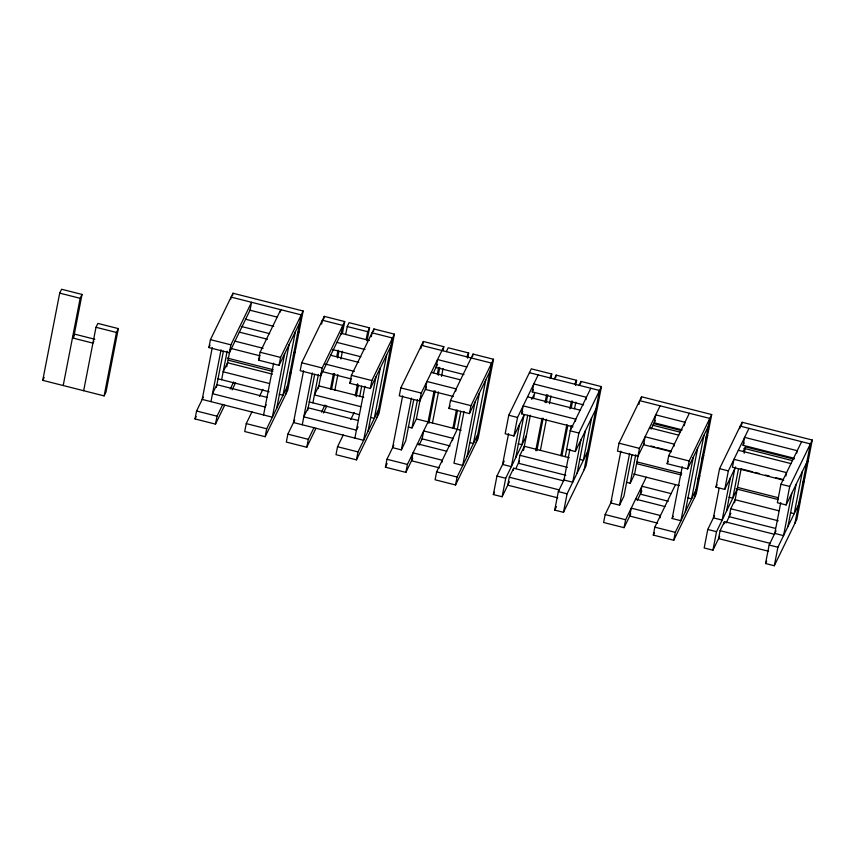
<?xml version="1.0" encoding="UTF-8"?>
<svg xmlns="http://www.w3.org/2000/svg" width="855" height="855" viewBox="0 0 855 855"><rect width="100%" height="100%" fill="white"/><g stroke="black" fill="none" stroke-linecap="round" stroke-linejoin="round"><path stroke-width="1.28" d="M83.662 390.714L95.995 327.283L97.876 323.414L118.332 328.598L105.999 392.039L104.128 395.897L42.75 380.347L59.7 293.126L61.581 289.257L82.037 294.441L73.583 337.928M63.206 385.53L80.156 298.31L82.037 294.441M104.128 395.897L116.451 332.467L118.332 328.598M224.673 405.217L215.481 424.123L195.025 418.939L196.565 411.009L203.298 397.148M229.354 352.762L230.893 344.832L251.552 302.285L250.013 310.215L229.354 352.762L208.898 347.568L210.437 339.638L232.977 293.233L303.119 311.006L299.517 329.517L297.636 333.375M212.264 347.622L202.208 399.413L272.35 417.187L284.672 353.746M230.658 299.368L231.096 297.102L301.238 314.875L285.827 394.176M210.971 401.626L221.039 349.845M232.496 295.702L232.977 293.233M216.358 387.433L223.401 351.181M221.616 379.716L227.152 351.234M215.481 424.123L217.031 416.193L222.77 404.383M226.746 366.806L230.016 349.973M251.99 411.789L246.251 423.599L244.712 431.529L265.168 436.713L287.708 390.308L291.299 371.807L289.428 375.676M299.72 322.816L279.04 365.352L258.584 360.169L260.123 352.239L280.782 309.692L280.344 311.957M263.575 414.964L273.643 363.172M265.168 436.713L266.707 428.783L287.387 386.246M279.04 365.352L280.579 357.422L303.119 311.006M276.731 408.156L289.054 344.725M295.338 331.836L283.005 395.277L279.254 394.326M294.74 419.965L287.857 434.148L286.318 442.078L306.774 447.261L315.955 428.355M342.438 333.258L344.715 321.555L324.259 316.371L301.719 362.777L300.18 370.707L320.636 375.89L341.295 333.354M303.557 370.76L293.489 422.541L363.632 440.314L375.954 376.884M321.619 324.13L322.378 320.24L342.834 325.424L341.07 334.519M302.253 424.764L312.321 372.983M323.756 318.968L324.259 316.371M307.64 410.56L314.693 374.308M312.898 402.844L318.434 374.362M306.774 447.261L308.313 439.331L314.052 427.511M320.636 375.89L322.185 367.96L344.715 321.555M318.284 388.651L321.309 373.111M330.458 389.121L333.493 373.517M336.774 356.621L338.035 350.123M331.58 389.153L334.615 373.55M337.64 357.956L338.911 351.448M334.839 390.233L337.875 374.629M340.91 359.025L342.428 351.234M345.709 334.326L347.226 326.535L349.096 322.666L369.563 327.85L367.03 340.846M343.272 434.917L337.543 446.738L335.994 454.668L356.46 459.851L378.989 413.446L394.401 334.145L373.945 328.961L351.405 375.366L349.866 383.297L370.322 388.48L391.002 345.944M355.306 395.416L357.572 383.713M366.164 339.521L367.682 331.719L369.563 327.85M356.172 396.741L358.448 385.049M359.688 396.528L361.708 386.129M371.305 336.731L372.064 332.83L392.52 338.014L377.108 417.304M373.443 331.558L373.945 328.961M354.878 438.102L364.925 386.31M356.46 459.851L357.999 451.921L378.68 409.385M370.322 388.48L371.861 380.55L394.401 334.145M368.013 431.294L380.336 367.853M386.62 354.975L374.298 418.405L370.536 417.454M412.762 458.195L405.869 472.377L385.413 467.193L386.952 459.263L393.845 445.081M443.061 350.571L443.82 346.67L423.364 341.487L400.824 387.892L399.285 395.822L419.741 401.006L426.474 387.144M402.652 395.876L392.584 447.657L401.358 449.88L405.74 440.859L413.788 399.424M420.82 348.744L421.483 345.345L491.625 363.129L476.214 442.42M401.358 449.88L411.415 398.099M422.605 345.388L423.364 341.487M408.241 427.008L412.003 427.96L417.529 399.477M405.869 472.377L407.418 464.447L428.066 421.9M419.741 401.006L421.28 393.076L443.82 346.67M420.404 398.227L416.385 418.939L412.003 427.96M428.045 422.028L434.105 390.831M437.397 373.934L438.658 367.436M428.911 423.364L435.227 390.863M438.262 375.27L439.78 367.468M432.427 423.14L438.497 391.943M441.522 376.35L443.04 368.548M457.297 429.306L436.638 471.853L435.099 479.783L455.555 484.967L478.095 438.551L493.506 359.26L473.039 354.077L450.51 400.482L448.971 408.412L469.427 413.596L490.107 371.059M441.832 462.512L442.27 460.247L413.051 452.84L411.512 460.77L439.459 467.856M455.704 391.152L456.143 388.886L426.912 381.48L425.373 389.41L453.332 396.485M452.883 428.323L456.42 410.133M454.005 428.366L457.543 410.165M467.653 358.16L468.658 352.965L448.202 347.782L446.321 351.651M452.477 440.603L452.915 438.337L423.685 430.931L422.146 438.861L450.104 445.936M457.275 429.434L460.813 411.244M472.537 356.674L473.039 354.077M464.03 411.426L453.962 463.207L462.726 465.43L475.059 402M455.555 484.967L457.094 477.037L477.774 434.5M469.427 413.596L470.966 405.665L493.506 359.26M467.108 456.41L479.441 392.969M485.726 380.09L473.392 443.521L469.641 442.569M509.398 481.782L502.12 496.766L493.346 494.543L496.947 476.043L504.226 461.059M550.994 377.921L551.753 374.02L531.297 368.836L508.757 415.241L505.166 433.752L513.93 435.975L524.265 414.696M508.554 433.677L502.58 464.436L511.343 466.659L519.562 424.369M502.12 496.766L505.711 478.266L526.37 435.719M513.93 435.975L517.532 417.464L538.18 374.928M563.712 480.895L513.673 468.209L509.291 477.229L507.752 485.159L557.791 497.845M572.946 426.805L521.625 413.799L523.164 405.869L575.768 419.196L575.33 421.462M513.235 470.474L513.673 468.209M515.725 457.639L523.944 415.348M569.227 457.671L524.318 446.289L519.936 455.32L518.397 463.25L565.871 475.284M527.717 415.274L521.988 444.75L518.226 443.788M583.58 404.885L532.259 391.879L533.798 383.948L586.412 397.286L585.964 399.552M523.495 450.521L530.357 415.22M533.595 398.558L534.589 393.428L531.725 399.338M535.732 450.681L542.049 418.191M545.073 402.587L546.591 394.786M536.844 450.724L543.16 418.223M546.195 402.62L547.713 394.818M540.36 450.5L546.431 419.303M549.455 403.699L550.973 395.897M555.632 377.728L556.135 375.131L576.591 380.315L575.586 385.52M560.827 455.683L566.886 424.486M569.922 408.882L571.429 401.081M561.938 455.715L567.752 425.811M571.29 407.621L572.551 401.113M579.102 385.295L580.983 381.426L601.439 386.61L586.028 465.911L563.488 512.316L554.724 510.093L558.315 491.593L564.631 478.597M565.208 456.794L571.268 425.598M574.549 408.69L575.821 402.192M580.47 384.023L580.983 381.426M569.932 449.238L563.958 479.997L572.722 482.209L580.94 439.919M563.488 512.316L567.089 493.816L587.748 451.28M566.534 449.303L575.308 451.526L578.899 433.025L601.439 386.61M577.104 473.189L585.322 430.899M591.585 418.01L583.367 460.3L579.605 459.349M584.147 469.78L599.558 390.479L529.416 372.705M612.03 500.378L605.148 514.56L603.609 522.49L624.064 527.674L630.798 513.812M706.219 436.926L708.1 433.058L711.691 414.557L641.549 396.784L619.02 443.189L617.481 451.119L637.937 456.303L644.242 443.307M620.848 451.173L610.78 502.954L619.554 505.177L623.936 496.157L631.984 454.721M638.952 404.351L639.679 400.642L709.821 418.426L694.41 497.717M619.554 505.177L629.611 453.385M641.079 399.242L641.549 396.784M626.437 482.305L630.188 483.257L635.725 454.775M624.064 527.674L625.604 519.744L646.262 477.197M660.135 405.836L639.476 448.373L634.57 474.236L630.188 483.257M698.001 479.217L699.882 475.348L696.291 493.848L673.751 540.264L653.295 535.08L654.834 527.15L675.493 484.603M708.293 426.356L687.623 468.893L667.157 463.709L668.706 455.779L689.354 413.243M660.028 517.809L660.466 515.544L631.247 508.137L629.697 516.067L657.655 523.153M673.9 446.449L674.339 444.183L645.108 436.777L643.569 444.696L671.528 451.782M684.321 425.662L684.973 422.263L655.753 414.857L654.214 422.787L682.162 429.873M693.255 457.297L680.922 520.727L672.158 518.504L682.226 466.723M673.751 540.264L675.29 532.334L695.97 489.797M687.623 468.893L689.162 460.963L711.691 414.557M685.304 511.707L697.637 448.266M703.911 435.387L691.588 498.818L687.826 497.867M714.491 515.608L707.758 529.469L704.167 547.97L712.931 550.192L719.664 536.331M735.653 466.948L724.741 489.402L715.977 487.179L719.568 468.668L742.108 422.263L812.25 440.036L808.659 458.547L786.119 504.952L777.355 502.729L780.946 484.229L801.605 441.682M719.119 488.387L713.391 517.863L722.165 520.086L730.384 477.795M712.931 550.192L716.522 531.692L737.181 489.146M724.741 489.402L728.342 470.891L749.001 428.355M739.746 428.601L740.227 426.132L810.369 443.905L794.958 523.207M774.523 534.322L724.484 521.635L720.102 530.656L718.563 538.586L768.602 551.272M741.392 425.961L742.108 422.263M724.046 523.901L724.484 521.635M726.547 511.066L734.766 468.775M778.755 510.777L735.129 499.715L730.747 508.746L729.208 516.677L775.399 528.379M738.528 468.7L732.799 498.166L729.048 497.215M794.402 458.312L743.07 445.305L744.62 437.375L797.223 450.713L796.785 452.979M734.552 502.719L741.167 468.647M744.16 453.268L745.4 446.855L743.102 451.579M774.309 565.743L777.9 547.243L800.44 500.838L796.839 519.338L774.309 565.743L765.535 563.52L769.137 545.02L776.019 530.837M780.743 502.665L774.769 533.424L783.533 535.636L791.751 493.346M785.916 476.021L786.579 472.623L733.975 459.295L732.436 467.225L783.757 480.232M786.119 504.952L789.71 486.452L812.25 440.036M787.915 526.616L796.133 484.325M802.396 471.436L794.177 513.727L790.415 512.776M42.75 380.347L44.161 377.45M93.858 341.188L92.917 343.122L72.461 337.939L74.332 334.07L94.798 339.253M208.898 347.568L210.041 345.206M195.025 418.939L196.18 416.577M230.23 389.014L233.672 381.929M232.122 389.859L235.574 382.762M258.584 360.169L259.728 357.796M259.45 396.421L262.891 389.335M297.294 335.139L299.175 331.27L295.584 349.781L293.703 353.649M266.215 404.778L265.114 407.033L212.489 393.695L216.871 384.675L266.931 397.361M293.361 355.402L295.242 351.544L291.641 370.044L289.77 373.913M321.512 412.153L324.953 405.056M323.414 412.986L326.856 405.901M349.866 383.297L351.01 380.935M350.732 419.559L354.184 412.463M358.063 426.784L356.428 430.172L303.792 416.834L308.174 407.814L358.234 420.5M385.413 467.193L387.133 463.645M433.517 372.641L437.525 364.369M419.068 445.199L422.509 438.102M466.777 356.834L468.658 352.965M448.971 408.412L450.115 406.05M521.625 413.799L522.715 411.544M532.259 391.879L533.36 389.624M549.872 377.889L551.753 374.02M493.346 494.543L494.5 492.181M554.254 379L556.135 375.131M515.886 468.401L519.487 460.995M574.72 384.184L576.591 380.315M590.794 388.255L570.135 430.802L578.899 433.025M575.308 451.526L595.967 408.979M554.724 510.093L556.445 506.555M651.136 429.125L655.304 420.532M637.264 500.496L641.859 491.037M667.157 463.709L668.311 461.347M653.295 535.08L654.438 532.718M705.877 438.69L707.758 434.821L704.157 453.321L702.286 457.19M672.158 518.504L673.248 516.249M701.944 458.953L703.815 455.084L700.224 473.585L698.343 477.453M715.977 487.179L717.121 484.817M743.07 445.305L744.171 443.05M726.13 523.014L730.854 513.289M806.436 464.169L808.317 460.3L804.715 478.811L802.834 482.669M802.492 484.432L804.373 480.563L800.782 499.074L798.901 502.943M765.535 563.52L766.689 561.158M347.226 326.535L367.682 331.719M249.874 310.183L276.828 317.013M341.134 333.311L369.381 340.461M466.787 366.966L437.557 359.56L436.018 367.49L463.976 374.576M245.492 319.204L273.728 326.364M336.752 342.331L365 349.492M653.936 423.674L680.719 430.46M745.56 446.898L794.028 459.178M652.312 425.117L680.377 432.224M743.946 448.33L792.403 460.621M431.294 372.449L460.524 379.855M527.546 396.838L580.15 410.176M649.49 427.746L678.72 435.152M738.357 450.264L790.961 463.602M241.388 326.482L269.624 333.642M332.648 349.61L360.885 356.77M239.208 332.093L267.455 339.243M330.5 355.22L358.737 362.381M59.7 293.126L80.156 298.31M650.933 446.021L654.759 446.994M657.303 447.646L671.335 451.194M741.285 468.925L752.763 471.832M755.307 472.473L759.133 473.446M765.514 475.059L769.34 476.032M775.709 477.646L783.362 479.591M234.826 341.113L263.073 348.274M324.836 363.92L354.355 371.401M210.437 339.638L230.893 344.832M260.123 352.239L280.579 357.422M301.719 362.777L322.185 367.96M351.405 375.366L371.861 380.55M400.824 387.892L421.28 393.076M450.51 400.482L470.966 405.665M508.757 415.241L517.532 417.464M619.02 443.189L639.476 448.373M668.706 455.779L689.162 460.963M719.568 468.668L728.342 470.891M780.946 484.229L789.71 486.452M230.722 348.391L260.241 355.872M322.004 371.53L351.533 379.011M227.28 358.074L273.183 369.713M637.135 461.946L681.766 473.253M737.683 487.425L778.499 497.77M228.21 360.158L272.841 371.465M636.793 463.709L681.424 475.017M736.07 488.868L778.157 499.534M95.995 327.283L116.451 332.467M272.456 374.148L227.537 362.766L223.155 371.786L269.368 383.5M363.749 397.276L318.819 385.894L314.437 394.925L360.65 406.627M416.567 418.982L461.134 430.279M633.48 473.959L679.33 485.576M217.854 378.765L269.101 391.75M309.136 401.893L359.111 414.557M519.936 455.32L567.41 467.354M671.111 493.634L641.881 486.228L640.342 494.158L668.3 501.233M730.747 508.746L778.221 520.78M417.432 443.82L446.652 451.226M635.628 499.117L664.848 506.523M509.291 477.229L559.33 489.915M720.102 530.656L770.141 543.342M496.947 476.043L505.711 478.266M558.315 491.593L567.089 493.816M707.758 529.469L716.522 531.692M769.137 545.02L777.9 547.243M196.565 411.009L217.031 416.193M246.251 423.599L266.707 428.783M287.857 434.148L308.313 439.331M337.543 446.738L357.999 451.921M386.952 459.263L407.418 464.447M436.638 471.853L457.094 477.037M605.148 514.56L625.604 519.744M654.834 527.15L675.29 532.334"/></g></svg>
